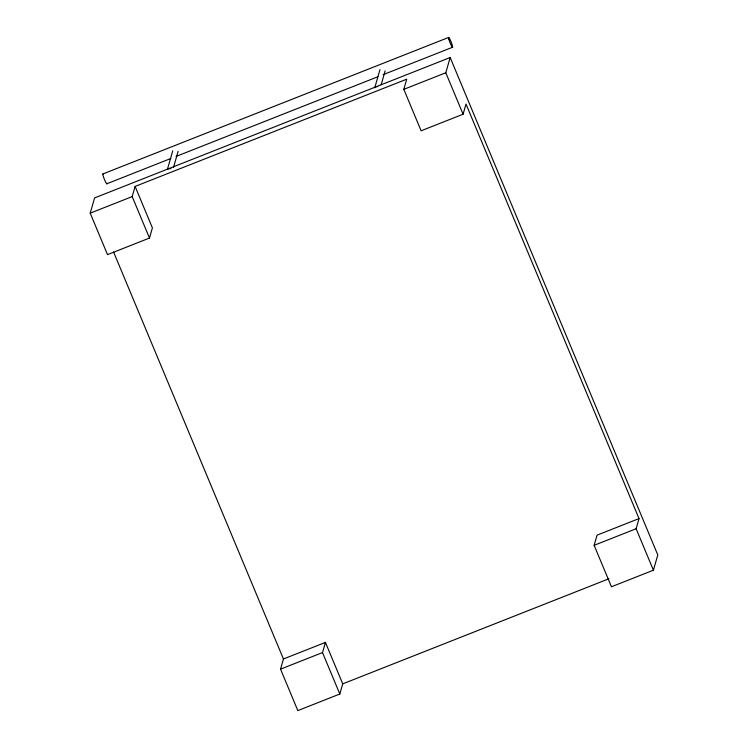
<?xml version="1.0" encoding="UTF-8"?>
<svg xmlns="http://www.w3.org/2000/svg" width="748" height="748" viewBox="0 0 748 748"><rect width="100%" height="100%" fill="white"/><g stroke="black" fill="none" stroke-linecap="round" stroke-linejoin="round"><path stroke-width="1.12" d="M90.209 213.171L94.585 197.93L450.165 57.521L657.791 554.951L653.415 570.2L611.443 586.769L594.136 545.32L597.054 535.157L639.026 518.579L466.004 104.056L463.096 114.22L421.115 130.797L403.817 89.339L406.725 79.176L135.108 186.43L132.19 196.593L149.488 238.051L107.516 254.629L90.209 213.171L132.19 196.593M167.515 169.029L172.732 150.844M149.488 238.051L152.405 227.888L135.108 186.43M173.536 167.318L178.136 151.274M379.975 69.573L374.757 87.768A2.674 2.618 16 0 1 377.731 86.665M381.153 84.767L385.136 70.864M463.096 114.22L445.789 72.771L450.165 57.521M283.445 658.988L325.427 642.41L342.734 683.859L339.816 694.022L297.835 710.6L280.537 669.151L283.445 658.988L113.574 252.001M339.816 694.022L322.51 652.574L325.427 642.41M653.415 570.2L636.118 528.743L639.026 518.579M102.859 173.975L448.744 37.4M106.74 183.812L170.862 158.483M176.098 156.426L377.852 76.754M383.079 74.688L452.634 47.227M403.817 89.339L445.789 72.771M280.537 669.151L322.51 652.574M594.136 545.32L636.118 528.743M342.734 683.859L608.919 578.756M167.833 169.198A2.674 2.618 16 0 1 170.937 168.814M106.917 183.176A5.348 0.654 68.5 0 1 104.281 179.099A5.348 0.654 68.5 0 1 103.411 174.312M448.884 39.41A5.348 0.654 68.5 0 0 452.437 47.302A5.348 0.654 68.5 0 0 450.455 40.345A5.348 0.654 68.5 0 0 448.884 39.41"/></g></svg>
